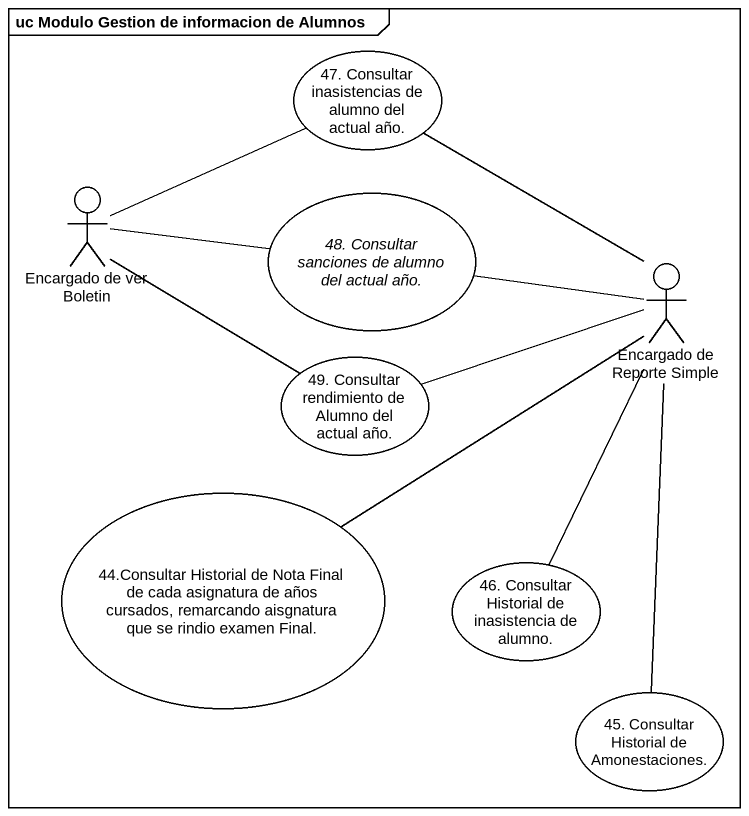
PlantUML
@startuml
mainframe uc Modulo Gestion de informacion de Alumnos
usecase "47. Consultar inasistencias de alumno del actual año." as u47_Consultar_inasistencias
actor "Encargado de ver Boletin" as Encargado_de_ver_Boletin
usecase "48. Consultar sanciones de alumno del actual año." as u48_Consultar_sanciones_de
actor "Encargado de Reporte Simple" as Encargado_de_Reporte_Simple
usecase "49. Consultar rendimiento de Alumno del actual año." as u49_Consultar_rendimiento_de
usecase "44.Consultar Historial de Nota Final de cada asignatura de años cursados, remarcando aisgnatura que se rindio examen Final." as u44_Consultar_Historial_de
usecase "46. Consultar Historial de inasistencia de alumno." as u46_Consultar_Historial_de
usecase "45. Consultar Historial de Amonestaciones." as u45_Consultar_Historial_de
Encargado_de_ver_Boletin -right- u47_Consultar_inasistencias
Encargado_de_ver_Boletin -right- u48_Consultar_sanciones_de
Encargado_de_ver_Boletin -right- u49_Consultar_rendimiento_de
Encargado_de_Reporte_Simple -up- u47_Consultar_inasistencias
Encargado_de_Reporte_Simple -left- u48_Consultar_sanciones_de
Encargado_de_Reporte_Simple -left- u49_Consultar_rendimiento_de
Encargado_de_Reporte_Simple -- u44_Consultar_Historial_de
Encargado_de_Reporte_Simple -- u46_Consultar_Historial_de
Encargado_de_Reporte_Simple -- u45_Consultar_Historial_de
@enduml
